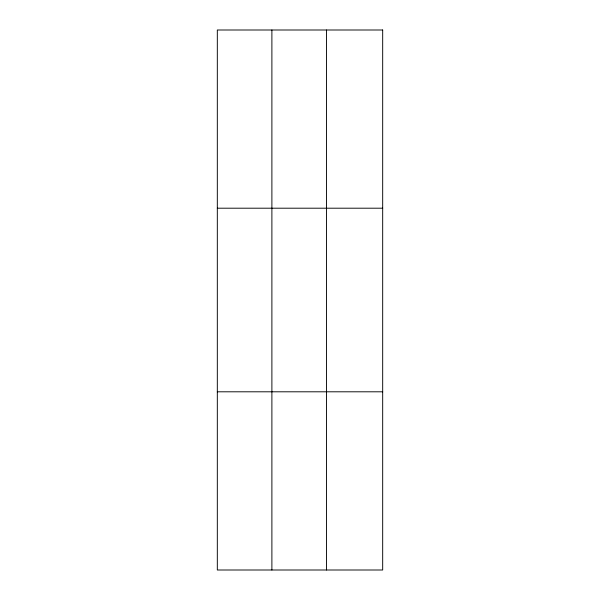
<?xml version="1.0" encoding="UTF-8"?>
<svg xmlns="http://www.w3.org/2000/svg" width="600" height="600" viewBox="0 0 600 600"><rect width="100%" height="100%" fill="white"/><g stroke="black" fill="none" stroke-linecap="round" stroke-linejoin="round"><path stroke-width="0.9" d="M271.89 570L271.89 30M326.46 570L326.46 30M217.32 208.2L382.68 208.2M217.32 391.8L382.68 391.8M382.68 30L382.68 570L217.32 570L217.32 30L382.68 30"/></g></svg>
